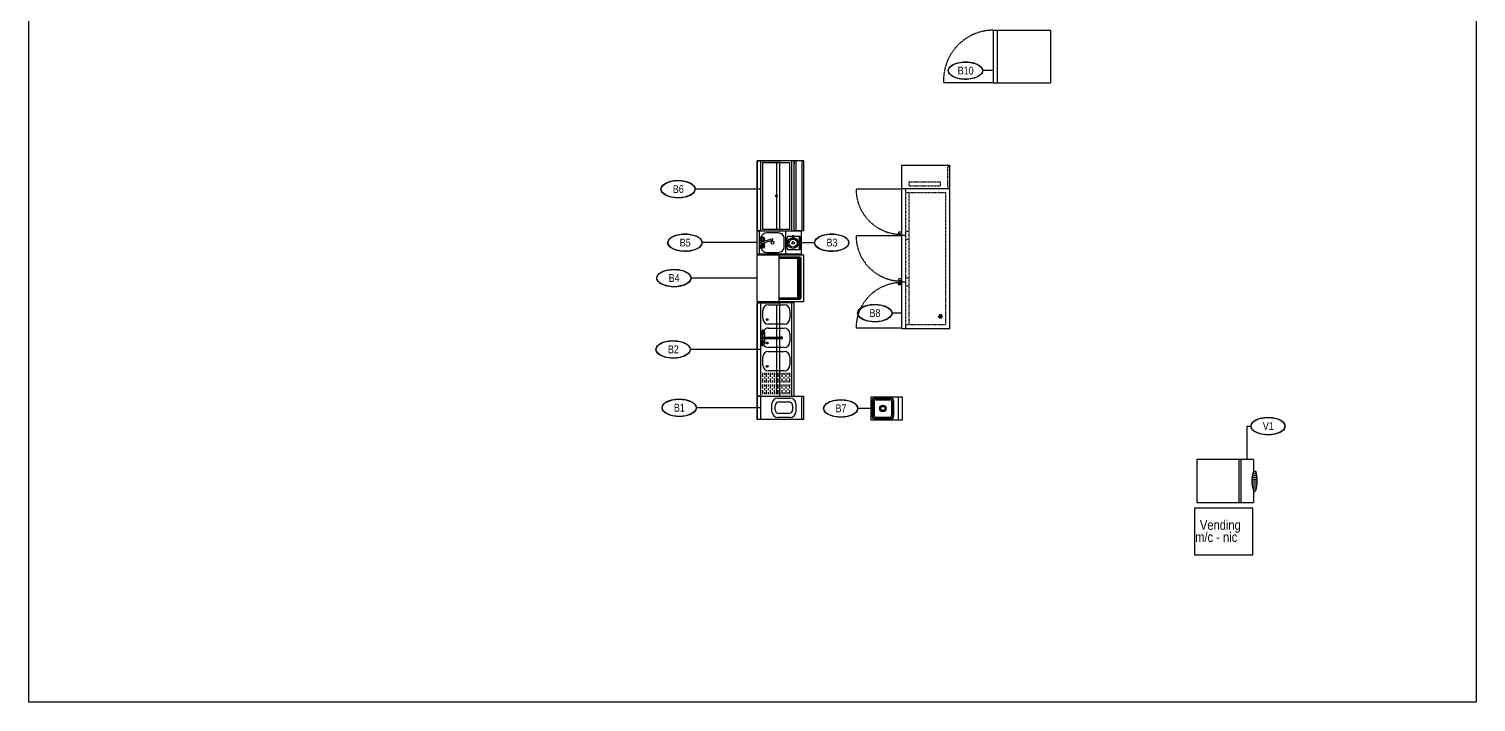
# Model space of a CAD drawing. Extents: x 1854 to 13881, y 653 to 2008.
# Drawn here: x 2529 to 3273, y 1107 to 1453 of the extents above; entities that cross this region are included whole.
import ezdxf
from ezdxf import colors
from ezdxf.entities.mleader import LeaderData, LeaderLine
from ezdxf.enums import TextEntityAlignment as Align
from ezdxf.math import Vec2, Vec3

# ---------------------------------------------------------------- set-up
doc = ezdxf.new("R2010")
doc.units = 0
doc.header["$LTSCALE"] = 0.5
doc.header["$MEASUREMENT"] = 0
doc.linetypes.add('DASHED', pattern=[0.75, 0.5, -0.25])
doc.linetypes.add('HIDDEN', pattern=[0.375, 0.25, -0.125])
for name, color, linetype in [('200', 8, 'Continuous'), ('201', 8, 'HIDDEN'), ('204', 8, 'Continuous'), ('206-KCL-DS', 8, 'DASHED'), ('298-MB', 8, 'Continuous'), ('298-MB_BASE', 8, 'Continuous'), ('FS-EQPLAN', 8, 'Continuous'), ('FS-EQUIP', 8, 'Continuous'), ('P-PLBG-ITEM', 8, 'Continuous')]:
    doc.layers.add(name, color=color, linetype=linetype)
doc.layers.add('FS-VIEWPORT', color=8, linetype='Continuous', plot=False)
doc.styles.get("Standard").update_dxf_attribs({"font": 'technic_.ttf', "height": 5})

# ---------------------------------------------------------------- blocks, each defined once
blk = doc.blocks.new('KRBC24P')
at = {"layer": '200'}
for p, q in [((0, 0), (24, 0)), ((0, 0), (0, -24)), ((24, 0), (24, -24)), ((0, -11.25), (24, -11.25)), ((0, -24), (24, -24))]:
    blk.add_line(p, q, dxfattribs=at)
at = {"layer": '200', "lineweight": 70}
for p, q in [((1.5, -11.25), (1.5, -22.25)), ((22.5, -11.25), (22.5, -22.25)), ((1.77, -21.25), (1.5, -22.25)), ((1.5, -22.25), (22.5, -22.25)), ((1.77, -21.25), (22.23, -21.25)), ((22.23, -21.25), (22.5, -22.25))]:
    blk.add_line(p, q, dxfattribs=at)
blk = doc.blocks.new('ADB023P')
at = {"layer": '200'}
for p, q in [((0, -16), (0, 0)), ((0, 0), (12, 0)), ((12, 0), (12, -16)), ((0, -2.01), (12, -2.01)), ((0.62, -14.06), (0.62, -5.81)), ((1, -14.06), (1, -5.81)), ((1.5, -13.44), (1.5, -6.44)), ((2, -4.44), (6.53, -4.44)), ((2, -4.81), (5.62, -4.81)), ((2.5, -5.44), (5.62, -5.44)), ((5.62, -4.81), (10, -4.81)), ((5.62, -5.44), (9.5, -5.44)), ((6.53, -4.44), (9.71, -4.44)), ((9.71, -4.44), (10, -4.44)), ((10.5, -13.44), (10.5, -6.44)), ((11, -14.06), (11, -5.81)), ((11.37, -14.06), (11.37, -5.81)), ((2.5, -14.44), (9.5, -14.44)), ((12, -16), (0, -16)), ((2, -15.06), (10, -15.06)), ((2, -15.44), (10, -15.44))]:
    blk.add_line(p, q, dxfattribs=at)
for radius in [1.64, 1.45, 1.06]:
    blk.add_circle((6, -9.94), radius, dxfattribs=at)
for centre, radius, start, end in [((2, -5.81), 1.38, 90, 180), ((2, -5.81), 1, 90, 180), ((2.5, -6.44), 1, 90, 180), ((9.5, -6.44), 1, 360, 90), ((10, -5.81), 1.38, 0, 90), ((10, -5.81), 1, 0, 90), ((2, -14.06), 1.38, 180, 270), ((2, -14.06), 1, 180, 270), ((2.5, -13.44), 1, 180, 270), ((9.5, -13.44), 1, 270, 360), ((10, -14.06), 1, 270, 360), ((10, -14.06), 1.38, 270, 360)]:
    blk.add_arc(centre, radius, start, end, dxfattribs=at)
blk = doc.blocks.new('TFEY03P')
at = {"layer": '200'}
for p, q in [((0, 0), (27, 0)), ((0, -29.5), (0, 0)), ((27, -29.5), (27, 0)), ((0, -29.5), (27, -29.5))]:
    blk.add_line(p, q, dxfattribs=at)
at = {"layer": '204'}
blk.add_line((0, -27.44), (27, -27.44), dxfattribs=at)
at = {"layer": '206-KCL-DS'}
blk.add_line((27, -29.5), (27, -55.04), dxfattribs=at)
blk.add_arc((25.78, -29.28), 25.78, 180.4878, 272.7041, dxfattribs=at)
blk = doc.blocks.new('MNF025P')
at = {"layer": '200'}
for p, q in [((22, 0), (0, 0)), ((0, 0), (0, -29)), ((22, -29), (22, 0)), ((6, -29), (0, -29)), ((6, -29), (6, -29.5)), ((6, -29), (6, -30.28)), ((22, -29), (16, -29)), ((16, -29), (16, -29.5)), ((16, -29), (16, -30.28))]:
    blk.add_line(p, q, dxfattribs=at)
for centre, radius, start, end in [((11, -44.38), 16.18, 71.99585, 108.00415), ((11, -13.37), 17.63, 253.52331, 286.47669)]:
    blk.add_arc(centre, radius, start, end, dxfattribs=at)
at = {"layer": '204'}
for p, q in [((22, -21.5), (0, -21.5)), ((22, -22.5), (0, -22.5)), ((7, -28.71), (7, -30.54)), ((8, -28.49), (8, -30.74)), ((9, -28.33), (9, -30.89)), ((10, -28.24), (10, -30.97)), ((11, -28.21), (11, -31)), ((12, -28.24), (12, -30.97)), ((13, -28.33), (13, -30.89)), ((14, -28.49), (14, -30.74)), ((15, -28.71), (15, -30.54))]:
    blk.add_line(p, q, dxfattribs=at)
blk = doc.blocks.new('KR312BDP')
at = {"layer": '200'}
for p, q in [((0, -22.5), (0, 0)), ((12, 0), (12, -22.5)), ((0, 0), (12, 0)), ((0, -1.19), (12, -1.19)), ((3.31, -3.32), (3, -1.25)), ((3, -1.25), (9, -1.25)), ((3.04, -1.5), (4.79, -1.5)), ((3.37, -2.34), (3.24, -2.36)), ((3.24, -2.57), (3.24, -2.36)), ((3.37, -2.59), (3.24, -2.57)), ((3.81, -3.75), (4.01, -3.75)), ((3.99, -1.72), (4.01, -1.59)), ((3.99, -3.2), (4.02, -3.96)), ((4.01, -1.59), (4.22, -1.59)), ((4.21, -3.96), (4.02, -3.96)), ((4.24, -3.2), (4.21, -3.96)), ((4.24, -1.72), (4.22, -1.59)), ((4.22, -3.75), (6.04, -3.75)), ((4.79, -1.5), (5.39, -3.14)), ((4.79, -1.5), (4.79, -2.13)), ((4.79, -2.79), (4.79, -3.75)), ((5.39, -3.14), (4.79, -3.75)), ((4.85, -2.34), (4.99, -2.36)), ((4.85, -2.59), (4.99, -2.57)), ((4.99, -2.36), (4.99, -2.57)), ((5.39, -3.14), (5.87, -3.14)), ((5.64, -2.34), (7.2, -7.88)), ((6.36, -2.14), (7.93, -7.67)), ((7.21, -1.5), (6.63, -3.09)), ((6.66, -3.19), (7.21, -3.75)), ((6.82, -3.75), (7.76, -3.75)), ((7.13, -2.34), (6.99, -2.36)), ((6.99, -2.57), (6.99, -2.36)), ((7.13, -2.59), (6.99, -2.57)), ((7.21, -1.5), (8.96, -1.5)), ((8.96, -1.5), (7.21, -1.5)), ((7.21, -1.5), (7.21, -2.09)), ((7.21, -2.83), (7.21, -3.75)), ((7.74, -1.72), (7.76, -1.59)), ((7.74, -3.2), (7.77, -3.96)), ((7.76, -1.59), (7.97, -1.59)), ((7.96, -3.96), (7.77, -3.96)), ((7.99, -3.2), (7.96, -3.96)), ((7.99, -1.72), (7.97, -1.59)), ((7.97, -3.75), (8.19, -3.75)), ((8.6, -2.34), (8.74, -2.36)), ((8.6, -2.59), (8.74, -2.57)), ((8.69, -3.32), (9, -1.25)), ((8.74, -2.36), (8.74, -2.57)), ((12, -14.5), (0, -14.5)), ((7.51, -8.05), (7.75, -7.98)), ((12, -22.5), (0, -22.5))]:
    blk.add_line(p, q, dxfattribs=at)
blk.add_lwpolyline([(3.11, -1.98, 0.328459), (1, -4.84), (1, -10.84, 0.414214), (4, -13.84), (8, -13.84, 0.414214), (11, -10.84), (11, -4.84, 0.328459), (8.89, -1.98, 0.258641)], format="xyb", dxfattribs=at)
for centre, radius in [((4.11, -2.46), 0.5), ((6, -7.84), 0.75), ((7.86, -2.46), 0.5)]:
    blk.add_circle(centre, radius, dxfattribs=at)
for centre, radius, start, end in [((3.81, -3.25), 0.5, 188.53077, 270), ((4.11, -2.46), 0.75, 99.59407, 170.40593), ((4.11, -2.46), 0.75, 189.59407, 260.40593), ((4.11, -2.46), 0.75, 9.59407, 80.40593), ((4.11, -2.46), 0.75, 279.59407, 350.40593), ((6.03, -2.24), 0.481, 331.70202, 229.41078), ((6, -2.24), 0.375, 15.52806, 195.52806), ((7.86, -2.46), 0.75, 99.59407, 170.40593), ((7.86, -2.46), 0.75, 189.59407, 260.40593), ((7.86, -2.46), 0.75, 9.59407, 80.40593), ((7.86, -2.46), 0.75, 279.59407, 350.40593), ((8.19, -3.25), 0.5, 270, 351.46923), ((7.44, -7.81), 0.25, 195.76025, 285.76025), ((7.69, -7.74), 0.25, 285.76025, 15.76025)]:
    blk.add_arc(centre, radius, start, end, dxfattribs=at)
blk = doc.blocks.new('KRS36P')
at = {"layer": '200'}
for p, q in [((0, -5), (0, 0)), ((0, 0), (1.5, 0)), ((36, 0), (34.5, 0)), ((36, -5), (36, 0)), ((0, -1), (36, -1)), ((0, -4), (36, -4)), ((0, -5), (36, -5))]:
    blk.add_line(p, q, dxfattribs=at)
blk = doc.blocks.new('ITEM NUMBER')
at = {"layer": 'FS-EQPLAN', "linetype": 'Continuous', "transparency": 16777216}
blk.add_ellipse((-0.26, 0.57), major_axis=(-8.71, 0), ratio=0.506427, dxfattribs=at)
blk.add_open_spline([(-9.07, 0.57), (-9.07, 0.19), (-8.97, -0.19), (-8.44, -1.25), (-7.78, -1.89), (-5.97, -2.94), (-4.83, -3.35), (-2.3, -3.87), (-0.92, -3.98), (1.81, -3.87), (3.14, -3.65), (5.47, -2.93), (6.47, -2.43), (7.81, -1.33), (8.23, -0.77), (8.59, 0.31), (8.59, 0.82), (8.27, 1.8), (7.96, 2.27), (7.06, 3.14), (6.47, 3.53), (5.09, 4.19), (4.29, 4.47), (2.57, 4.87), (1.64, 5), (-0.62, 5.13), (-1.97, 5.05), (-4.47, 4.59), (-5.62, 4.22), (-7.48, 3.25), (-8.2, 2.65), (-8.91, 1.54), (-9.07, 1.06), (-9.07, 0.57)], degree=3, knots=[0, 0, 0, 0, 0.249186, 0.249186, 0.71657, 0.71657, 1.183954, 1.183954, 1.651338, 1.651338, 2.118721, 2.118721, 2.586105, 2.586105, 2.978476, 2.978476, 3.303272, 3.303272, 3.628068, 3.628068, 3.952865, 3.952865, 4.277661, 4.277661, 4.602457, 4.602457, 5.05749, 5.05749, 5.512523, 5.512523, 5.967556, 5.967556, 6.283185, 6.283185, 6.283185, 6.283185], dxfattribs=at)
blk.add_attdef('NUM', text='', height=4, dxfattribs=at).set_placement((-0.15, 0.61), align=Align.MIDDLE_CENTER)
blk = doc.blocks.new('_None')
blk = doc.blocks.new('Bar Blender')
at = {"layer": 'FS-EQUIP'}
for p, q in [((-3.44, -3.12), (-3.44, 2.39)), ((-2.75, 3.08), (2.76, 3.08)), ((2.71, 0.38), (3.6, 0.38)), ((3.44, 2.39), (3.44, 0.38)), ((3.77, 0.21), (3.77, -0.07)), ((3.44, -2.97), (-3.44, -2.97)), ((2.76, -3.81), (-2.75, -3.81)), ((3.6, -0.25), (2.71, -0.25)), ((3.44, -0.25), (3.44, -3.12))]:
    blk.add_line(p, q, dxfattribs=at)
for centre, radius in [((-0.03, 0.09), 2.75), ((-0.03, 0.09), 2.07), ((0, -0.04), 0.689)]:
    blk.add_circle(centre, radius, dxfattribs=at)
for centre, radius, start, end in [((-2.75, 2.39), 0.689, 90, 180), ((2.76, 2.39), 0.689, 0, 90), ((3.6, 0.21), 0.172, 0, 90), ((-2.75, -3.12), 0.689, 180, 270), ((2.76, -3.12), 0.689, 270, 0), ((3.6, -0.07), 0.172, 270, 0)]:
    blk.add_arc(centre, radius, start, end, dxfattribs=at)
blk = doc.blocks.new('PC10230P')
at = {"layer": '200'}
for p, q in [((0, -24.75), (0, 0)), ((12, -24.75), (12, 0)), ((84, -24.75), (84, 0)), ((84, 0), (0, 0)), ((77.75, -4.77), (77.75, -4.75)), ((0, -24.75), (84, -24.75)), ((34.48, -24.75), (34.52, -26.08)), ((34.67, -26.24), (34.93, -26.25)), ((34.93, -26.25), (35.19, -26.24)), ((35.34, -26.08), (35.38, -24.75)), ((35.97, -24.75), (35.97, -22.75)), ((36.03, -24.75), (36.03, -22.75)), ((58.48, -24.75), (58.52, -26.08)), ((58.67, -26.24), (58.93, -26.25)), ((58.93, -26.25), (59.19, -26.24)), ((59.34, -26.08), (59.38, -24.75)), ((59.97, -24.75), (59.97, -22.75)), ((60.03, -24.75), (60.03, -22.75)), ((60.71, -26.08), (60.67, -24.75)), ((61.12, -26.25), (60.86, -26.24)), ((61.38, -26.24), (61.12, -26.25)), ((61.57, -24.75), (61.53, -26.08))]:
    blk.add_line(p, q, dxfattribs=at)
for centre, start, end in [((34.67, -26.08), 181.66834, 267.7974), ((35.18, -26.08), 272.2026, 358.33166), ((58.67, -26.08), 181.66834, 267.7974), ((59.18, -26.08), 272.2026, 358.33166), ((60.86, -26.08), 181.66834, 267.7974), ((61.37, -26.08), 272.2026, 358.33166)]:
    blk.add_arc(centre, 0.156, start, end, dxfattribs=at)
blk.add_point((77.75, -4.75), dxfattribs=at)
blk.add_point((77.75, -4.75), dxfattribs=at)
at = {"layer": '201'}
for p, q in [((0.81, 0), (0.81, -1.13)), ((0.81, -1.13), (11.19, -1.13)), ((8.59, -20.75), (8.59, -4.75)), ((10.59, -4.75), (8.59, -4.75)), ((10.59, -20.75), (10.59, -4.75)), ((11.19, -1.13), (11.19, 0)), ((14, -22.75), (14, -2)), ((82, -2), (14, -2)), ((76.88, -4.26), (77.75, -3.75)), ((76.88, -5.27), (76.88, -4.26)), ((77.75, -5.78), (76.88, -5.27)), ((77.75, -3.75), (78.63, -4.26)), ((78.63, -5.27), (77.75, -5.78)), ((78.63, -4.26), (78.63, -5.27)), ((82, -22.75), (82, -2)), ((10.59, -20.75), (8.59, -20.75)), ((82, -20.75), (14.02, -20.75)), ((34, -22.75), (34, -20.75)), ((38, -22.75), (38, -20.75)), ((58, -22.75), (58, -20.75)), ((62, -22.75), (62, -20.75)), ((12, -22.75), (84, -22.75))]:
    blk.add_line(p, q, dxfattribs=at)
for radius in [0.664, 0.665]:
    blk.add_circle((77.75, -4.77), radius, dxfattribs=at)
at = {"layer": '206-KCL-DS'}
for p, q in [((12.28, -24.75), (12.28, -48.12)), ((36.28, -24.75), (36.28, -48.12)), ((83.76, -24.75), (83.76, -48.12))]:
    blk.add_line(p, q, dxfattribs=at)
for centre, start, end in [((12.28, -24.75), 270, 0), ((36.28, -24.75), 270, 0), ((83.76, -24.75), 180, 270)]:
    blk.add_arc(centre, 23.37, start, end, dxfattribs=at)

msp = doc.modelspace()

# ---------------------------------------------------------------- linework, layer by layer
at = {"layer": '200'}
for p, q in [((2922.71, 1385.45), (2903.71, 1385.45)), ((2903.71, 1385.45), (2903.71, 1349.45)), ((2905.39, 1385.45), (2905.39, 1349.45)), ((2920.52, 1384.45), (2906.39, 1384.45)), ((2906.39, 1384.45), (2906.39, 1350.45)), ((2920.52, 1350.45), (2920.52, 1384.45)), ((2921.52, 1349.45), (2921.52, 1385.45)), ((2922.71, 1349.45), (2922.71, 1385.45)), ((2903.71, 1349.45), (2922.71, 1349.45)), ((2905.39, 1349.45), (2903.71, 1349.45)), ((2906.39, 1350.45), (2920.52, 1350.45)), ((2922.71, 1312.55), (2903.71, 1312.55)), ((2903.71, 1312.55), (2903.71, 1264.55)), ((2905.39, 1312.55), (2905.39, 1264.55)), ((2909.52, 1311.55), (2917.52, 1311.55)), ((2921.52, 1264.55), (2921.52, 1312.55)), ((2922.71, 1264.55), (2922.71, 1312.55)), ((2906.52, 1304.55), (2906.52, 1308.55)), ((2920.52, 1308.55), (2920.52, 1304.55)), ((2905.63, 1297.78), (2906.24, 1297.78)), ((2906.25, 1298.03), (2906.19, 1297.12)), ((2906.19, 1297.12), (2906.19, 1296.85)), ((2906.25, 1295.65), (2906.19, 1296.2)), ((2906.25, 1298.65), (2906.25, 1298.03)), ((2906.25, 1298.65), (2906.5, 1298.65)), ((2906.25, 1295.65), (2906.5, 1295.65)), ((2906.38, 1294.9), (2916.03, 1294.9)), ((2906.38, 1294.15), (2916.03, 1294.15)), ((2906.5, 1298.65), (2906.5, 1298.03)), ((2906.5, 1298.03), (2906.57, 1297.12)), ((2906.5, 1295.65), (2906.57, 1296.2)), ((2906.52, 1297.78), (2907.13, 1297.78)), ((2906.57, 1297.12), (2906.57, 1296.85)), ((2907.38, 1297.53), (2907.38, 1294.9)), ((2907.38, 1294.15), (2907.38, 1291.53)), ((2917.52, 1301.55), (2909.52, 1301.55)), ((2909.52, 1299.55), (2917.52, 1299.55)), ((2916.03, 1294.9), (2915.13, 1294.9)), ((2920.52, 1296.55), (2920.52, 1292.55)), ((2906.24, 1291.28), (2905.63, 1291.28)), ((2906.25, 1293.4), (2906.19, 1292.85)), ((2906.19, 1291.94), (2906.19, 1292.2)), ((2906.25, 1291.03), (2906.19, 1291.94)), ((2906.25, 1293.4), (2906.5, 1293.4)), ((2906.25, 1290.4), (2906.25, 1291.03)), ((2906.25, 1290.4), (2906.5, 1290.4)), ((2906.5, 1293.4), (2906.57, 1292.85)), ((2906.5, 1291.03), (2906.57, 1291.94)), ((2906.5, 1290.4), (2906.5, 1291.03)), ((2907.13, 1291.28), (2906.52, 1291.28)), ((2906.57, 1291.94), (2906.57, 1292.2)), ((2917.52, 1289.55), (2909.52, 1289.55)), ((2909.52, 1287.55), (2917.52, 1287.55)), ((2906.52, 1280.55), (2906.52, 1284.55)), ((2920.52, 1284.55), (2920.52, 1280.55)), ((2906.52, 1274.55), (2906.52, 1276.55)), ((2906.52, 1271.55), (2906.52, 1273.55)), ((2908.52, 1274.55), (2908.52, 1276.55)), ((2908.52, 1271.55), (2908.52, 1273.55)), ((2917.52, 1277.55), (2909.52, 1277.55)), ((2910.52, 1274.55), (2910.52, 1276.55)), ((2910.52, 1271.55), (2910.52, 1273.55)), ((2912.52, 1274.55), (2912.52, 1276.55)), ((2912.52, 1271.55), (2912.52, 1273.55)), ((2914.52, 1274.55), (2914.52, 1276.55)), ((2914.52, 1271.55), (2914.52, 1273.55)), ((2916.52, 1274.55), (2916.52, 1276.55)), ((2916.52, 1271.55), (2916.52, 1273.55)), ((2918.52, 1274.55), (2918.52, 1276.55)), ((2918.52, 1271.55), (2918.52, 1273.55)), ((2920.52, 1274.55), (2920.52, 1276.55)), ((2920.52, 1271.55), (2920.52, 1273.55)), ((2920.52, 1271.55), (2920.52, 1273.55)), ((2903.71, 1264.55), (2922.71, 1264.55)), ((2905.39, 1264.55), (2903.71, 1264.55)), ((2903.71, 1264.55), (2903.71, 1252.55)), ((2903.71, 1264.55), (2927.71, 1264.55)), ((2905.39, 1264.55), (2905.39, 1252.55)), ((2906.52, 1268.55), (2906.52, 1270.55)), ((2906.52, 1265.55), (2906.52, 1267.55)), ((2908.52, 1268.55), (2908.52, 1270.55)), ((2908.52, 1265.55), (2908.52, 1267.55)), ((2910.52, 1268.55), (2910.52, 1270.55)), ((2910.52, 1265.55), (2910.52, 1267.55)), ((2912.52, 1268.55), (2912.52, 1270.55)), ((2912.52, 1265.55), (2912.52, 1267.55)), ((2914.52, 1268.55), (2914.52, 1270.55)), ((2914.52, 1265.55), (2914.52, 1267.55)), ((2916.52, 1268.55), (2916.52, 1270.55)), ((2916.52, 1265.55), (2916.52, 1267.55)), ((2918.52, 1268.55), (2918.52, 1270.55)), ((2918.52, 1265.55), (2918.52, 1267.55)), ((2920.52, 1268.55), (2920.52, 1270.55)), ((2920.52, 1265.55), (2920.52, 1267.55)), ((2920.52, 1265.55), (2920.52, 1267.55)), ((2926.52, 1252.55), (2926.52, 1264.55)), ((2927.71, 1252.55), (2927.71, 1264.55)), ((2911.27, 1256.55), (2911.27, 1260.55)), ((2912.89, 1257.55), (2912.89, 1259.55)), ((2914.27, 1263.55), (2920.52, 1263.55)), ((2914.89, 1261.55), (2919.89, 1261.55)), ((2921.89, 1259.55), (2921.89, 1257.55)), ((2923.52, 1260.55), (2923.52, 1256.55)), ((2927.71, 1252.55), (2903.71, 1252.55)), ((2920.52, 1253.55), (2914.27, 1253.55)), ((2919.89, 1255.55), (2914.89, 1255.55))]:
    msp.add_line(p, q, dxfattribs=at)
for points in [[(2906.23, 1295.91), (2906.09, 1295.91, -0.267949), (2905.98, 1295.97), (2905.7, 1296.47, -0.267949), (2905.7, 1296.59), (2905.98, 1297.09, -0.267949), (2906.09, 1297.15), (2906.19, 1297.15)], [(2906.24, 1295.03), (2906.24, 1295.03, 0.267949), (2906.02, 1294.9), (2905.87, 1294.65, 0.267949), (2905.87, 1294.4), (2906.02, 1294.15, 0.267949), (2906.24, 1294.03)], [(2906.74, 1294.9, 0.267949), (2906.52, 1295.03)], [(2906.52, 1294.03), (2906.52, 1294.03, 0.267949), (2906.74, 1294.15)], [(2906.56, 1297.15), (2906.67, 1297.15, -0.267949), (2906.77, 1297.09), (2907.06, 1296.59, -0.267949), (2907.06, 1296.47), (2906.77, 1295.97, -0.267949), (2906.67, 1295.91), (2906.53, 1295.91)], [(2906.23, 1293.15), (2906.09, 1293.15, 0.267949), (2905.98, 1293.09), (2905.7, 1292.59, 0.267949), (2905.7, 1292.47), (2905.98, 1291.97, 0.267949), (2906.09, 1291.91), (2906.19, 1291.91)], [(2906.56, 1291.91), (2906.67, 1291.91, 0.267949), (2906.77, 1291.97), (2907.06, 1292.47, 0.267949), (2907.06, 1292.59), (2906.77, 1293.09, 0.267949), (2906.67, 1293.15), (2906.53, 1293.15)]]:
    msp.add_lwpolyline(points, format="xyb", dxfattribs=at)
for centre in [(2913.58, 1367.45), (2908.81, 1303.87), (2908.81, 1291.87), (2908.81, 1279.87)]:
    msp.add_circle(centre, 0.5, dxfattribs=at)
for centre, radius, start, end in [((2909.52, 1308.55), 3, 90, 180), ((2917.52, 1308.55), 3, 0, 90), ((2909.52, 1304.55), 3, 180, 270), ((2917.52, 1304.55), 3, 270, 0), ((2905.63, 1297.53), 0.25, 90, 161.41596), ((2906.38, 1296.53), 0.375, 120, 240), ((2906.38, 1294.53), 0.375, 90, 270), ((2906.38, 1294.53), 0.52, 73.91191, 106.08809), ((2906.38, 1296.53), 0.375, 300, 60), ((2909.52, 1296.55), 3, 90, 155.85361), ((2907.13, 1297.53), 0.25, 0, 90), ((2916.25, 1294.53), 0.438, 238.99728, 121.00272), ((2917.52, 1296.55), 3, 0, 90), ((2905.63, 1291.53), 0.25, 198.58404, 270), ((2906.38, 1292.53), 0.375, 120, 240), ((2906.38, 1294.53), 0.52, 253.91191, 286.08809), ((2909.52, 1284.55), 3, 90, 180), ((2906.38, 1292.53), 0.375, 300, 60), ((2909.52, 1292.55), 3, 205.10408, 270), ((2907.13, 1291.53), 0.25, 270, 0), ((2917.52, 1292.55), 3, 270, 0), ((2917.52, 1284.55), 3, 0, 90), ((2909.52, 1280.55), 3, 180, 270), ((2917.52, 1280.55), 3, 270, 0), ((2914.27, 1260.55), 3, 90, 180), ((2914.89, 1259.55), 2, 90, 180), ((2914.89, 1257.55), 2, 180, 270), ((2919.89, 1259.55), 2, 0, 90), ((2919.89, 1257.55), 2, 270, 0), ((2920.52, 1260.55), 3, 0, 90), ((2914.27, 1256.55), 3, 180, 270), ((2920.52, 1256.55), 3, 270, 0)]:
    msp.add_arc(centre, radius, start, end, dxfattribs=at)
at = {"layer": '204'}
for p, q in [((2907.52, 1275.55), (2907.52, 1276.55)), ((2907.52, 1273.55), (2907.52, 1274.55)), ((2907.52, 1271.55), (2907.52, 1272.55)), ((2909.52, 1275.55), (2909.52, 1276.55)), ((2909.52, 1273.55), (2909.52, 1274.55)), ((2909.52, 1271.55), (2909.52, 1272.55)), ((2911.52, 1275.55), (2911.52, 1276.55)), ((2911.52, 1273.55), (2911.52, 1274.55)), ((2911.52, 1271.55), (2911.52, 1272.55)), ((2913.52, 1275.55), (2913.52, 1276.55)), ((2913.52, 1273.55), (2913.52, 1274.55)), ((2913.52, 1271.55), (2913.52, 1272.55)), ((2915.52, 1275.55), (2915.52, 1276.55)), ((2915.52, 1273.55), (2915.52, 1274.55)), ((2915.52, 1271.55), (2915.52, 1272.55)), ((2917.52, 1275.55), (2917.52, 1276.55)), ((2917.52, 1273.55), (2917.52, 1274.55)), ((2917.52, 1271.55), (2917.52, 1272.55)), ((2919.52, 1275.55), (2919.52, 1276.55)), ((2919.52, 1273.55), (2919.52, 1274.55)), ((2919.52, 1271.55), (2919.52, 1272.55)), ((2907.52, 1269.55), (2907.52, 1270.55)), ((2907.52, 1267.55), (2907.52, 1268.55)), ((2907.52, 1265.55), (2907.52, 1266.55)), ((2909.52, 1269.55), (2909.52, 1270.55)), ((2909.52, 1267.55), (2909.52, 1268.55)), ((2909.52, 1265.55), (2909.52, 1266.55)), ((2911.52, 1269.55), (2911.52, 1270.55)), ((2911.52, 1267.55), (2911.52, 1268.55)), ((2911.52, 1265.55), (2911.52, 1266.55)), ((2913.52, 1269.55), (2913.52, 1270.55)), ((2913.52, 1267.55), (2913.52, 1268.55)), ((2913.52, 1265.55), (2913.52, 1266.55)), ((2915.52, 1269.55), (2915.52, 1270.55)), ((2915.52, 1267.55), (2915.52, 1268.55)), ((2915.52, 1265.55), (2915.52, 1266.55)), ((2917.52, 1269.55), (2917.52, 1270.55)), ((2917.52, 1267.55), (2917.52, 1268.55)), ((2917.52, 1265.55), (2917.52, 1266.55)), ((2919.52, 1269.55), (2919.52, 1270.55)), ((2919.52, 1267.55), (2919.52, 1268.55)), ((2919.52, 1265.55), (2919.52, 1266.55))]:
    msp.add_line(p, q, dxfattribs=at)
at = {"layer": '298-MB'}
for p, q in [((2903.71, 1349.45), (2903.71, 1385.45)), ((2903.71, 1264.55), (2903.71, 1312.55)), ((2903.71, 1252.55), (2903.71, 1264.55))]:
    msp.add_line(p, q, dxfattribs=at)
at = {"layer": '298-MB_BASE'}
for p, q in [((2903.71, 1385.45), (2915.08, 1385.45)), ((2913.58, 1384.45), (2913.58, 1350.45)), ((2915.08, 1385.45), (2915.08, 1349.45)), ((2903.71, 1349.45), (2915.08, 1349.45)), ((2903.71, 1312.55), (2915.08, 1312.55)), ((2913.58, 1311.55), (2913.58, 1265.55)), ((2915.08, 1312.55), (2915.08, 1264.55)), ((2903.71, 1264.55), (2915.08, 1264.55))]:
    msp.add_line(p, q, dxfattribs=at)
at = {"layer": 'FS-EQUIP'}
msp.add_lwpolyline([(3158.38, 1206.94), (3128.38, 1206.94), (3128.38, 1182.94), (3158.38, 1182.94)], close=True, dxfattribs=at)
at = {"layer": 'FS-VIEWPORT'}
msp.add_lwpolyline([(2529.37, 2003.02), (3273.13, 2003.02), (3273.13, 1107.26), (2529.37, 1107.26)], close=True, dxfattribs=at)
at = {"layer": 'P-PLBG-ITEM'}
for p, q in [((2873.8, 1370.95), (2871.8, 1370.95)), ((2877.35, 1343.45), (2875.35, 1343.45)), ((2871.23, 1288.55), (2869.23, 1288.55)), ((2957.4, 1258.22), (2955.4, 1258.22))]:
    msp.add_line(p, q, dxfattribs=at)
for points in [[(2905.39, 1370.95), (2873.8, 1370.95)], [(2903.71, 1343.45), (2877.35, 1343.45)], [(2905.39, 1288.55), (2871.23, 1288.55)], [(2962.21, 1258.22), (2957.4, 1258.22)]]:
    msp.add_lwpolyline(points, dxfattribs=at)
for centre in [(2862.99, 1370.95), (2866.55, 1343.45), (2860.43, 1288.55), (2946.59, 1258.22)]:
    msp.add_ellipse(centre, major_axis=(-8.71, 0), ratio=0.506427, dxfattribs=at)
for points in [[(2854.19, 1370.95), (2854.19, 1370.57), (2854.28, 1370.18), (2854.81, 1369.13), (2855.48, 1368.49), (2857.28, 1367.44), (2858.42, 1367.03), (2860.95, 1366.51), (2862.34, 1366.4), (2865.06, 1366.51), (2866.39, 1366.73), (2868.73, 1367.45), (2869.73, 1367.95), (2871.07, 1369.05), (2871.49, 1369.61), (2871.84, 1370.69), (2871.84, 1371.2), (2871.53, 1372.18), (2871.21, 1372.65), (2870.31, 1373.51), (2869.72, 1373.91), (2868.34, 1374.57), (2867.55, 1374.84), (2865.82, 1375.25), (2864.9, 1375.38), (2862.63, 1375.51), (2861.28, 1375.43), (2858.78, 1374.97), (2857.63, 1374.6), (2855.77, 1373.62), (2855.06, 1373.03), (2854.34, 1371.92), (2854.19, 1371.43), (2854.19, 1370.95)], [(2857.74, 1343.45), (2857.74, 1343.06), (2857.84, 1342.68), (2858.37, 1341.63), (2859.03, 1340.99), (2860.83, 1339.94), (2861.98, 1339.53), (2864.51, 1339), (2865.89, 1338.9), (2868.61, 1339.01), (2869.95, 1339.23), (2872.28, 1339.95), (2873.28, 1340.45), (2874.62, 1341.54), (2875.04, 1342.11), (2875.39, 1343.19), (2875.39, 1343.7), (2875.08, 1344.68), (2874.76, 1345.15), (2873.86, 1346.01), (2873.28, 1346.4), (2871.9, 1347.07), (2871.1, 1347.34), (2869.38, 1347.75), (2868.45, 1347.88), (2866.19, 1348), (2864.84, 1347.92), (2862.33, 1347.47), (2861.19, 1347.09), (2859.32, 1346.12), (2858.61, 1345.53), (2857.89, 1344.42), (2857.74, 1343.93), (2857.74, 1343.45)], [(2851.62, 1288.55), (2851.62, 1288.17), (2851.71, 1287.78), (2852.25, 1286.73), (2852.91, 1286.09), (2854.71, 1285.04), (2855.86, 1284.63), (2858.39, 1284.11), (2859.77, 1284), (2862.49, 1284.11), (2863.82, 1284.33), (2866.16, 1285.05), (2867.16, 1285.55), (2868.5, 1286.65), (2868.92, 1287.21), (2869.27, 1288.29), (2869.27, 1288.8), (2868.96, 1289.78), (2868.64, 1290.25), (2867.74, 1291.11), (2867.16, 1291.5), (2865.77, 1292.17), (2864.98, 1292.44), (2863.26, 1292.85), (2862.33, 1292.98), (2860.07, 1293.11), (2858.71, 1293.03), (2856.21, 1292.57), (2855.06, 1292.2), (2853.2, 1291.22), (2852.49, 1290.63), (2851.77, 1289.52), (2851.62, 1289.03), (2851.62, 1288.55)], [(2937.79, 1258.22), (2937.79, 1257.84), (2937.88, 1257.46), (2938.41, 1256.4), (2939.07, 1255.76), (2940.88, 1254.71), (2942.02, 1254.3), (2944.55, 1253.78), (2945.94, 1253.67), (2948.66, 1253.78), (2949.99, 1254), (2952.33, 1254.72), (2953.33, 1255.22), (2954.67, 1256.32), (2955.09, 1256.88), (2955.44, 1257.96), (2955.44, 1258.47), (2955.12, 1259.45), (2954.81, 1259.92), (2953.91, 1260.79), (2953.32, 1261.18), (2951.94, 1261.84), (2951.14, 1262.12), (2949.42, 1262.52), (2948.5, 1262.65), (2946.23, 1262.78), (2944.88, 1262.7), (2942.38, 1262.24), (2941.23, 1261.87), (2939.37, 1260.9), (2938.65, 1260.3), (2937.94, 1259.19), (2937.79, 1258.71), (2937.79, 1258.22)]]:
    msp.add_open_spline(points, degree=3, knots=[0, 0, 0, 0, 0.249186, 0.249186, 0.71657, 0.71657, 1.183954, 1.183954, 1.651338, 1.651338, 2.118721, 2.118721, 2.586105, 2.586105, 2.978476, 2.978476, 3.303272, 3.303272, 3.628068, 3.628068, 3.952865, 3.952865, 4.277661, 4.277661, 4.602457, 4.602457, 5.05749, 5.05749, 5.512523, 5.512523, 5.967556, 5.967556, 6.283185, 6.283185, 6.283185, 6.283185], dxfattribs=at)

# ---------------------------------------------------------------- block references
at = {"layer": 'FS-EQUIP'}
for name, p, rotation in [('TFEY03P', (3054.49, 1452.7), 270), ('KRS36P', (2922.71, 1349.45), 90), ('PC10230P', (3002.6, 1383.31), 270), ('KR312BDP', (2903.71, 1337.45), 90), ('Bar Blender', (2922.19, 1343.28), 90), ('KRBC24P', (2903.71, 1313.24), 90), ('ADB023P', (2978.21, 1264.22), 270), ('MNF025P', (3129.68, 1209.93), 90)]:
    msp.add_blockref(name, p, dxfattribs=dict(at, rotation=rotation))

# ---------------------------------------------------------------- texts
at = {"layer": 'FS-EQPLAN'}
for s, p in [('Vending', (3131.19, 1195.82)), ('m/c - nic', (3128.77, 1189.57))]:
    msp.add_text(s, height=5, dxfattribs=at).set_placement(p)
at = {"layer": 'P-PLBG-ITEM'}
for s, p in [('B6', (2863.1, 1370.98)), ('B5', (2866.66, 1343.48)), ('B2', (2860.54, 1288.58)), ('B7', (2946.7, 1258.25))]:
    msp.add_text(s, height=4, dxfattribs=at).set_placement(p, align=Align.MIDDLE_CENTER)

# ---------------------------------------------------------------- leaders
at = {"layer": 'FS-EQPLAN'}
ml = msp.add_multileader_block('Standard', dxfattribs=at)
ml.set_content('ITEM NUMBER', color=3)
ml.set_attribute('NUM', 'B10', width=0)
ml.set_leader_properties(color=8)
ml.set_arrow_properties(name='NONE')
ml.build(insert=Vec2(0, 0))
ml.multileader.update_dxf_attribs({"text_right_attachment_type": 6, "dogleg_length": 2, "arrow_head_size": 4.25})
ctx = ml.context
ctx.base_point, ctx.char_height, ctx.arrow_head_size, ctx.landing_gap_size, ctx.plane_origin = Vec3(3001.9, 1431.9), 5, 4.25, 0.09, Vec3(3024.99, 1431.9)
ctx.right_attachment = 6
notes = []
notes.append((ctx, [(0, (1, 1, 0), (3021.51, 1431.9), (-1, 0), 2, [(0, [(3024.99, 1431.9)], 0, [])])]))
ctx.block.insert = Vec3(3010.97, 1431.32)
ml = msp.add_multileader_block('Standard', dxfattribs=at)
ml.set_content('ITEM NUMBER', color=3)
ml.set_attribute('NUM', 'B3', width=0)
ml.set_leader_properties(color=8)
ml.set_arrow_properties(name='NONE')
ml.build(insert=Vec2(0, 0))
ml.multileader.update_dxf_attribs({"text_right_attachment_type": 6, "dogleg_length": 2, "arrow_head_size": 4.25})
ctx = ml.context
ctx.base_point, ctx.char_height, ctx.arrow_head_size, ctx.landing_gap_size, ctx.plane_origin = Vec3(2933.17, 1343.45), 5, 4.25, 0.09, Vec3(2926.21, 1343.45)
ctx.right_attachment = 6
notes.append((ctx, [(0, (1, 1, 0), (2931.17, 1343.45), (1, 0), 2, [(0, [(2926.21, 1343.45)], 0, [])])]))
ctx.block.insert = Vec3(2942.23, 1342.87)
ml = msp.add_multileader_block('Standard', dxfattribs=at)
ml.set_content('ITEM NUMBER', color=3)
ml.set_attribute('NUM', 'B4', width=0)
ml.set_leader_properties(color=8)
ml.set_arrow_properties(name='NONE')
ml.build(insert=Vec2(0, 0))
ml.multileader.update_dxf_attribs({"text_right_attachment_type": 6, "dogleg_length": 2, "arrow_head_size": 4.25})
ctx = ml.context
ctx.base_point, ctx.char_height, ctx.arrow_head_size, ctx.landing_gap_size, ctx.plane_origin = Vec3(2852.07, 1325.24), 5, 4.25, 0.09, Vec3(2903.71, 1325.24)
ctx.right_attachment = 6
notes.append((ctx, [(0, (1, 1, 0), (2871.68, 1325.24), (-1, 0), 2, [(0, [(2903.71, 1325.24)], 0, [])])]))
ctx.block.insert = Vec3(2861.13, 1324.66)
ml = msp.add_multileader_block('Standard', dxfattribs=at)
ml.set_content('ITEM NUMBER', color=3)
ml.set_attribute('NUM', 'B8', width=0)
ml.set_leader_properties(color=8)
ml.set_arrow_properties(name='NONE')
ml.build(insert=Vec2(0, 0))
ml.multileader.update_dxf_attribs({"text_right_attachment_type": 6, "dogleg_length": 2, "arrow_head_size": 4.25})
ctx = ml.context
ctx.base_point, ctx.char_height, ctx.arrow_head_size, ctx.landing_gap_size, ctx.plane_origin = Vec3(2955.29, 1307.22), 5, 4.25, 0.09, Vec3(2978.21, 1307.22)
ctx.right_attachment = 6
notes.append((ctx, [(0, (1, 1, 0), (2974.9, 1307.22), (-1, 0), 2, [(0, [(2978.21, 1307.22)], 0, [])])]))
ctx.block.insert = Vec3(2964.35, 1306.64)
ml = msp.add_multileader_block('Standard', dxfattribs=at)
ml.set_content('ITEM NUMBER', color=3)
ml.set_attribute('NUM', 'B1', width=0)
ml.set_leader_properties(color=8)
ml.set_arrow_properties(name='NONE')
ml.build(insert=Vec2(0, 0))
ml.multileader.update_dxf_attribs({"text_right_attachment_type": 6, "dogleg_length": 2, "arrow_head_size": 4.25})
ctx = ml.context
ctx.base_point, ctx.char_height, ctx.arrow_head_size, ctx.landing_gap_size, ctx.plane_origin = Vec3(2854.76, 1258.55), 5, 4.25, 0.09, Vec3(2905.39, 1258.55)
ctx.right_attachment = 6
notes.append((ctx, [(0, (1, 1, 0), (2874.37, 1258.55), (-1, 0), 2, [(0, [(2905.39, 1258.55)], 0, [])])]))
ctx.block.insert = Vec3(2863.82, 1257.98)
ml = msp.add_multileader_block('Standard', dxfattribs=at)
ml.set_content('ITEM NUMBER', color=3)
ml.set_attribute('NUM', 'V1', width=0)
ml.set_leader_properties(color=8)
ml.set_arrow_properties(name='NONE')
ml.build(insert=Vec2(0, 0))
ml.multileader.update_dxf_attribs({"text_right_attachment_type": 6, "dogleg_length": 2, "arrow_head_size": 4.25})
ctx = ml.context
ctx.base_point, ctx.char_height, ctx.arrow_head_size, ctx.landing_gap_size, ctx.plane_origin = Vec3(3157.42, 1249.13), 5, 4.25, 0.09, Vec3(3155.42, 1231.93)
ctx.right_attachment = 6
notes.append((ctx, [(0, (1, 1, 0), (3155.42, 1249.13), (1, 0), 2, [(0, [(3155.42, 1231.93)], 0, [])])]))
ctx.block.insert = Vec3(3166.48, 1248.56)
for ctx, leaders in notes:
    for number, flags, end, landing, length, lines in leaders:
        leader = LeaderData()
        leader.index, (leader.has_last_leader_line, leader.has_dogleg_vector, leader.attachment_direction) = number, flags
        leader.last_leader_point, leader.dogleg_vector, leader.dogleg_length = Vec3(end), Vec3(landing), length
        for number, points, colour, breaks in lines:
            line = LeaderLine()
            line.index, line.vertices, line.color, line.breaks = number, Vec3.list(points), colors.encode_raw_color(colour), breaks
            leader.lines.append(line)
        ctx.leaders.append(leader)

doc.saveas('drawing.dxf')
